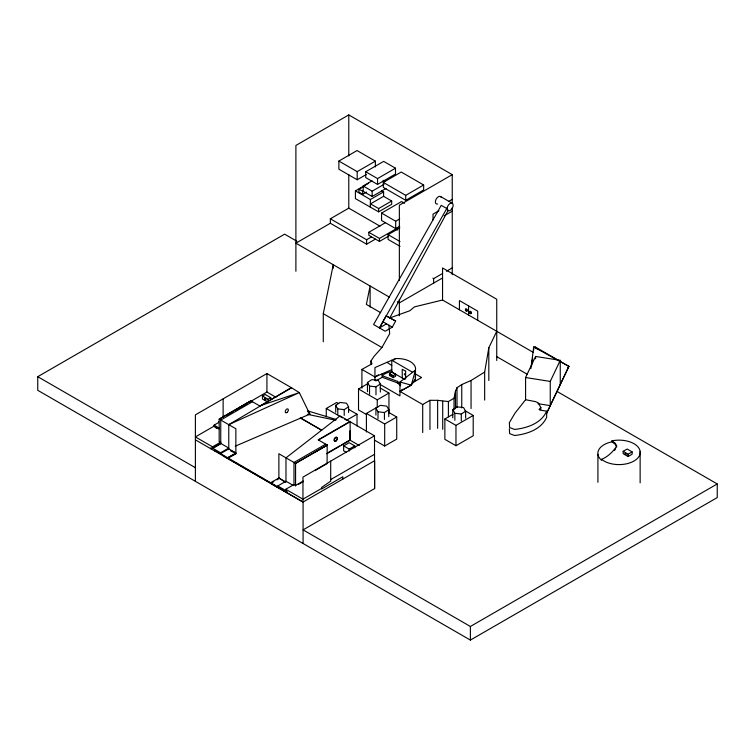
<?xml version="1.0" encoding="UTF-8"?>
<svg xmlns="http://www.w3.org/2000/svg" width="755" height="755" viewBox="0 0 755 755"><rect width="100%" height="100%" fill="white"/><g stroke="black" fill="none" stroke-linecap="round" stroke-linejoin="round"><path stroke-width="1.13" d="M379.472 327.934L386.031 315.845L395.648 321.007L392.298 327.17L385.22 331.256L373.593 324.546L441.231 205.341L447.102 208.729A4.275 2.473 -60 0 0 451.405 209.418A4.275 2.473 -60 0 0 452.075 203.189A4.275 2.473 -60 0 0 447.205 207.767L379.472 327.934L386.551 323.848M405.058 374.612L404.51 374.697M530.878 368.619L533.728 346.951L535.484 347.083L568.892 366.373L546.658 413.202L568.892 366.373L533.728 346.951L533.728 349.99M532.303 361.843L532.615 359.512M531.435 366.42L532.643 358.314M484.653 400.103L484.653 372.064L488.815 347.791L496.743 331.303M323.282 341.817L323.282 313.684L333.266 264.731L333.266 268.252M454.029 409.908L454.029 398.225L455.473 391.203L457.002 387.74L461.758 384.55L471.054 380.501L484.653 372.064M454.029 398.225L448.394 401.547L437.636 400.329L429.963 400.32L422.696 404.52L399.952 391.392L411.267 385.154L415.467 370.129A18.111 10.457 0 0 0 395.507 358.606L374.942 367.572L374.942 380.341M414.504 381.634L415.467 379.51L415.467 370.129L399.952 382.011L399.952 395.903L379.944 384.352M525.584 399.725L535.635 401.651L538.24 402.849L540.816 407.502L539.07 409.408L539.702 410.041L546.658 411.192C541.203 423.48 527.018 428.085 514.627 429.435L509.606 427.557L509.361 422.649L515.042 413.089L525.584 399.725L525.584 377.519L535.588 356.445L560.257 360.343L560.257 384.559M537.919 403.689L550.253 405.643L550.253 381.426L560.257 360.343M389.891 317.685L447.989 210.692L447.205 207.767M370.865 364.58L370.865 361.079L373.999 356.426L381.917 347.536L389.684 333.663L388.919 325.216M614.57 450.424L615.665 448.697M567.562 368.298L568.892 366.373M402.67 389.306L399.952 391.392L411.267 385.154L415.467 379.51L415.25 376.415M393.789 360.059L395.507 358.606M414.051 380.595L415.467 379.51M367.468 391.666L367.468 382.464L371.828 379.623L378.264 380.388L380.341 383.984L380.341 392.043M335.711 412.183L335.711 405.275L340.071 402.443L346.507 403.198L348.584 406.803L348.584 412.551M367.468 382.464L369.544 386.06L375.981 386.824L380.341 383.984M335.711 405.275L337.787 408.88L344.223 409.635L348.584 406.803M375.924 415.09L375.924 408.181L380.284 405.35L386.711 406.105L388.787 409.71L388.787 416.609M375.924 408.181L378 411.786L384.437 412.541L388.787 409.71M452.773 417.836L452.773 409.672L457.124 406.832L463.561 407.596L465.637 411.192L465.637 418.195M452.773 409.672L454.85 413.268L461.286 414.023L465.637 411.192M228.765 449.65L228.765 424.669L291.288 387.626L299.32 392.619L309.824 414.127L235.249 446.196M315.071 452.075L327.189 445.044L318.166 439.835L349.82 421.564M293.988 485.135L293.988 462.466L325.575 444.233L327.17 445.148L295.573 463.391L295.573 486.05M452.245 203.029L452.245 174.65L348.782 114.911L295.894 145.451L295.894 271.253M366.279 174.518L357.19 179.765L338.872 169.186L338.872 161.051L357.049 150.556L375.367 161.136L375.367 166.949M338.872 161.051L357.19 171.63L375.367 161.136M365.703 171.753L383.672 161.372L395.507 168.205L395.507 174.037L377.538 184.409L365.703 177.576L365.703 171.753L377.538 178.586L395.507 168.205M386.05 188.476L372.158 196.498L363.164 191.308L363.164 185.975L372.092 180.822M370.375 203.963L383.597 196.328L391.685 201L391.685 204.294L378.614 211.844L355.416 198.622L355.416 190.873L368.629 183.248M366.534 192.081L362.693 194.299L358.88 192.091L358.88 189.363L363.674 186.598M556.86 391.345L717.25 483.946L717.25 497.564L470.384 640.089L37.75 390.307L37.75 376.688L284.616 234.163L296.847 241.222M358.88 189.363L363.164 191.308M383.295 182.408L401.245 172.046L423.659 184.984L423.659 189.949L405.709 200.311L383.295 187.372L383.295 182.408L405.709 195.347L423.659 184.984M363.164 185.975L372.158 191.175L384.068 184.296M375.348 239.165L366.619 244.205L330.341 223.263L330.341 218.799L348.782 208.154L380.02 226.179M355.416 190.873L370.375 199.518L383.597 191.883L383.597 196.328M330.341 223.263L295.894 243.157L389.269 297.074M370.375 199.518L370.375 207.257L370.526 203.878L378.614 208.55L391.685 201M399.697 226.321L395.695 228.623L381.577 220.479L381.577 213.07L401.566 201.538L404.586 203.284M452.245 174.65L399.357 205.19L399.357 280.52M388.315 236.306L379.463 241.421L368.827 235.277L368.827 232.285L385.55 222.631M381.577 213.07L395.695 221.224L399.697 218.922M330.341 218.799L366.619 239.741L371.469 236.938M368.827 232.285L379.463 238.429L397.177 228.199L397.177 230.199M400.018 246.309L388.108 239.429L388.108 234.663L399.848 227.887M448.508 201.51L452.245 199.348M438.948 210.711L433.021 214.137L433.021 219.95M444.157 215.845L452.245 211.173M238.759 407.87L250.934 400.867L259.956 406.077L291.609 387.806L266.93 373.555L195.394 414.863L195.394 481.322M432.832 278.161L433.644 278.633L442.458 273.536M446.375 271.281L452.245 267.883M442.458 278.01L399.357 302.887L397.338 301.726M213.467 448.008L220.753 443.798L220.753 420.044L252.349 401.802L250.754 400.886L219.167 419.129L219.167 441.194L220.753 442.109L212.561 446.837L195.394 436.928L214.08 426.131L218.95 428.944M226.189 415.571L233.314 411.456M235.352 410.276L247.574 403.217M249.612 402.047L266.93 392.043L275.952 397.262M268.044 402.264L262.466 399.046L262.466 396.045L265.165 394.488L270.743 397.706L270.743 399.706M214.08 426.735L214.08 425.159L218.563 422.564L218.563 421.526M262.466 396.045L268.044 399.263L270.743 397.706M266.034 402.849L267.931 401.754M361.919 388.127L361.919 369.431L371.998 363.768L370.865 361.079M220.564 452.773L228.765 448.045L220.753 443.421L212.561 448.149L220.564 452.773L220.564 454.378M250.802 400.914L219.167 419.129L235.862 428.764L235.862 453.746L227.67 458.474L227.67 457.719L235.862 452.991L228.765 448.885L220.564 453.623L283.767 490.354L283.767 491.014M361.919 369.431L374.942 376.953L378.576 374.857M366.401 414.495L358.521 409.946L358.521 389.014L368.28 383.38M326.264 416.741L326.264 408.493L336.683 402.472L338.712 403.651M375.848 380.945L382.209 377.273L397.47 382.898L400.716 385.833M389.448 373.498L391.798 372.139L395.611 374.338L395.611 376.245L393.251 377.604L389.448 375.405L389.448 373.498L393.251 375.697L395.611 374.338M405.614 371.252L405.614 378.897M402.292 377.972L402.207 369.28L405.69 371.205M358.521 389.014L377.245 399.829L388.957 393.072L388.957 412.834M357.021 425.999L357.021 414.221L346.602 420.233L344.573 419.063M318.487 440.023L350.141 421.752L350.141 440.24L326.66 453.793M366.411 432.002L366.411 413.429L378.453 406.483M327.17 445.148L295.573 463.391L278.878 453.746L278.878 478.727L276.858 479.887M374.584 488.608L374.499 435.814L340.052 415.92L285.975 457.851L285.975 482.067L278.878 477.972L270.677 482.7L270.677 483.455L302.963 502.094L374.622 460.72L374.622 488.579L303.085 529.878L470.384 626.471L717.25 483.946M270.677 483.455L273.829 481.633M327.359 453.019L339.608 445.95M341.656 444.77L349.82 440.052L359.276 445.507M346.432 452.405L343.648 450.801L343.648 445.884L349.206 442.675L354.765 445.884L354.765 447.857M366.411 413.429L384.682 423.98L396.724 417.034L396.724 439.089L384.682 446.035L374.537 440.174M277.783 487.56L277.783 485.956L285.975 481.218L292.978 485.267M343.648 445.884L349.206 449.093L354.765 445.884M374.499 435.814L302.963 477.113L302.963 502.094M315.118 470.591L327.189 463.532M287.428 492.977L287.306 491.835L285.786 490.958L285.786 489.268L293.988 484.531L295.573 485.456L303.208 481.048M298.442 484.399L303.208 481.643M330.699 479.585L374.499 454.302M321.649 488.391L302.963 499.178L285.786 489.268M465.137 410.767L473.206 415.429L473.206 435.777L455.963 445.724L444.865 439.316L444.865 418.978L452.981 414.287M444.865 418.978L455.963 425.386L473.206 415.429M623.168 451.33L627.169 449.027L632.114 451.886L632.114 454.217L628.122 456.53L623.168 453.67L623.168 451.33L628.122 454.189L632.114 451.886M227.67 457.719L235.862 453.746M228.765 424.669L299.32 392.619L259.635 405.897M374.942 376.953L391.769 369.62M389.825 317.968L409.795 310.758L414.514 306.87L442.553 300.018L533.502 352.528M601.584 459.304C607.822 456.86 613.145 451.632 616.76 445.997L615.136 443.194L611.946 440.844L611.946 441.826A21.178 12.231 0 0 0 601.584 460.286L601.584 459.304A21.178 12.231 0 0 0 629.462 463.013A21.178 12.231 0 0 0 638.296 447.29A21.178 12.231 0 0 0 611.946 440.844M525.584 377.519L550.253 381.426M307.342 414.306L335.824 420.252M279.274 488.268L223.329 455.973M399.952 382.011L411.267 385.154M308.163 411.022L336.032 419.45M400.716 384.295L397.47 381.36L382.209 375.735A18.111 10.457 0 0 1 392.336 371.337M230.794 450.603L235.862 452.991M395.648 321.007L386.267 315.958M440.524 196.498L452.264 203.284M383.049 180.266L385.05 181.417M381.605 190.732L383.597 191.883M388.108 234.663L400.018 241.543M496.582 356.549L527.235 374.244M380.643 312.664L366.364 304.425L370.12 286.013L370.12 307.077M382.634 321.592L392.298 327.17M323.282 313.684L381.917 347.536M412.645 372.291L391.769 360.239L391.769 371.998L404.84 379.454M414.986 373.716L421.601 377.538L413.532 382.19L412.645 381.671M380.086 387.947L388.957 393.072M388.599 412.343L396.724 417.034M348.885 409.521L357.021 414.221M326.264 408.493L342.534 417.883M300.396 417.864L321.649 430.133M300.311 417.959L321.668 430.284M327.094 463.589L327.189 445.044M214.08 425.159L218.95 427.962M215.052 427.292L217.006 428.415M219.167 441.788L220.753 442.704M230.794 450.82L232.823 451.99M277.783 485.956L285.786 490.58M220.564 453.717L214.58 450.254L214.58 450.924M195.394 439.844L303.085 502.018L303.085 543.496M37.75 376.688L195.394 467.704M386.947 362.334L391.769 365.524M278.878 477.972L285.088 482.218M404.878 374.008L404.274 373.914L404.501 374.555M611.946 441.826L615.136 444.176L616.76 446.979M537.296 348.923L535.484 347.083L535.682 348.027M404.416 374.603L405.058 374.386M307.842 411.286L309.824 414.127L307.88 411.315M509.361 428.717L509.606 433.625L514.627 435.503C527.018 434.144 541.203 429.548 546.658 417.26L546.658 411.192M349.942 430.878L350.056 440.193M640.136 451.405L640.136 482.86M628.122 454.189L628.122 456.53M597.913 454.321L597.913 482.341M540.816 407.502L540.816 409.512M535.588 356.445L535.588 358.748M496.743 360.512L496.743 299.254L442.553 267.959L442.553 300.018M488.815 347.791L488.815 380.501M477.698 320.309L477.698 311.135L459.427 300.584L459.427 309.758M471.054 380.501L471.054 408.54M470.384 626.471L470.384 640.089M468.562 305.86L468.562 315.033M461.758 384.55L461.758 407.917M461.286 414.023L461.286 421.026M457.002 387.74L457.002 407.596M455.963 425.386L455.963 445.724M455.473 391.203L455.473 408.729M454.85 413.268L454.85 420.271M452.245 207.682L452.245 274.697M448.394 401.547L448.394 416.732M442.704 401.292L442.704 429.331M437.636 400.329L437.636 428.368M433.644 278.633L433.644 283.097M429.963 400.32L429.963 429.529M422.696 404.52L422.696 432.558M405.709 195.347L405.709 200.311M399.357 299.357L399.357 315.769M397.47 381.36L397.47 382.898M395.695 221.224L395.695 228.623M393.251 375.697L393.251 377.604M384.682 423.98L384.682 446.035M384.437 412.541L384.437 419.45M382.209 373.744L382.209 377.273M379.463 238.429L379.463 241.421M378.614 208.55L378.614 211.844M378 411.786L378 418.685M377.538 178.586L377.538 184.409M377.245 399.829L377.245 406.803M375.981 386.824L375.981 394.874M372.158 191.175L372.158 196.498M369.544 386.06L369.544 394.119M366.619 239.741L366.619 244.205M362.693 191.572L362.693 194.299M357.19 171.63L357.19 179.765M349.206 449.093L349.206 451.056M348.782 114.911L348.782 155.964M348.782 174.509L348.782 208.154M344.223 409.635L344.223 415.392M342.845 479.066L342.845 476.754L321.649 488.985L321.649 487.409L330.699 481.143L330.699 461.097M337.787 408.88L337.787 414.627M268.044 399.263L268.044 401.264M266.93 373.555L266.93 392.043M223.131 398.848L223.131 417.336M212.561 446.837L212.561 448.527L211.041 447.658L211.041 448.876M334.069 439.561A2.18 1.265 -60 0 1 336.447 437.192A2.18 1.265 -60 0 1 336.447 440.108A2.18 1.265 -60 0 1 334.069 440.486M437.598 204.029A4.275 2.473 -60 0 1 436.239 198.971A4.275 2.473 -60 0 1 441.307 197.612M469.997 312.428A1.132 0.651 60 0 1 470.544 311.371A1.132 0.651 60 0 1 471.469 312.976A1.132 0.651 60 0 1 470.289 312.938M466.345 310.739A1.114 0.642 60 0 0 467.317 310.182A1.114 0.642 60 0 0 465.995 309.012L465.873 309.125A1.114 0.642 60 0 0 465.873 310.041L465.995 310.305A1.114 0.642 60 0 0 466.156 310.541M390.911 374.98C391.316 377.566 392.713 374.405 390.911 374.98M625.197 453.481C625.65 456.36 627.197 452.84 625.197 453.481M465.599 309.239L465.476 309.352A1.114 0.642 60 0 0 465.476 310.267L465.599 310.522A1.114 0.642 60 0 0 466.722 311.173A1.114 0.642 60 0 0 466.722 309.88A1.114 0.642 60 0 0 465.599 309.239M287.193 412.353A2.18 1.265 -60 0 0 287.891 408.974A2.18 1.265 -60 0 0 285.305 411.258A2.18 1.265 -60 0 0 287.193 412.353M336.286 440.835A2.18 1.265 -60 0 0 336.975 437.456A2.18 1.265 -60 0 0 334.389 439.75A2.18 1.265 -60 0 0 336.286 440.835M264.627 398.866A0.972 0.557 60 0 0 265.656 400.141A0.972 0.557 60 0 0 265.656 398.772A0.972 0.557 60 0 0 264.627 398.866M469.346 312.211A1.132 0.651 60 0 0 470.554 313.702A1.132 0.651 60 0 0 470.554 312.108A1.132 0.651 60 0 0 469.346 312.211"/></g></svg>
